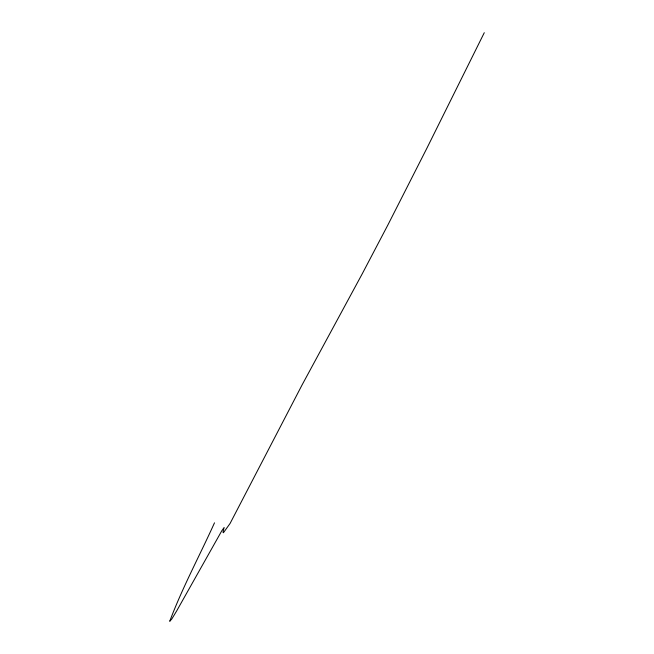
<?xml version="1.0" encoding="UTF-8"?>
<svg xmlns="http://www.w3.org/2000/svg" width="654" height="654" viewBox="0 0 654 654"><rect width="100%" height="100%" fill="white"/><g stroke="black" fill="none" stroke-linecap="round" stroke-linejoin="round"><path stroke-width="0.98" d="M214.496 522.824C199.666 555.655 182.392 587.578 169.721 621.3L171.773 619.036L176.752 610.787L221.755 530.86L224.142 527.467L222.957 532.168L223.423 532.748L230.085 523.453L302.099 384.895L362.226 273.838L387.961 224.821L426.833 148.335L484.279 32.7"/></g></svg>
